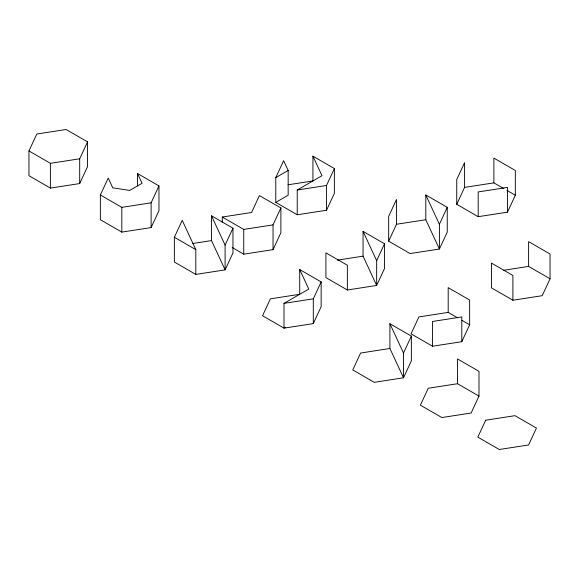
<?xml version="1.0" encoding="UTF-8"?>
<svg xmlns="http://www.w3.org/2000/svg" width="579" height="579" viewBox="0 0 579 579"><rect width="100%" height="100%" fill="white"/><g stroke="black" fill="none" stroke-linecap="round" stroke-linejoin="round"><path stroke-width="0.87" d="M28.95 150.945L36.803 134.031L66.1 129.493L87.545 141.877L87.545 166.643L79.692 183.557L50.395 188.088L28.95 175.712L28.95 150.945L50.395 163.329L79.692 158.791L87.545 141.877M100.37 194.971L108.222 178.057L112.753 187.82L129.667 190.433L142.05 183.29L137.52 173.519L158.964 185.902L158.964 210.669L151.112 227.583L121.814 232.114L100.37 219.731L100.37 194.971L121.814 207.354L151.112 202.816L158.964 185.902M195.811 274.41L174.366 262.026L174.366 237.26L182.219 220.346L195.811 249.643L195.811 274.41L225.108 269.879L232.961 252.965L232.961 228.198L211.516 215.815L211.516 240.582L225.108 269.879L225.108 245.112L211.516 215.815M225.108 245.112L232.961 228.198M275.785 177.623L283.63 160.709L288.161 170.472L288.161 195.239L275.785 202.389L275.785 177.623L288.161 170.472M232.251 247.537L243.737 254.174L273.035 249.636L273.035 224.876L280.887 207.962L259.435 195.579L251.59 212.493L222.293 217.024L222.293 222.329M273.035 249.636L280.887 232.722L280.887 207.962M275.785 202.389L297.23 214.773L326.527 210.242L326.527 185.475L334.38 168.561L312.928 156.178L312.928 180.945L288.074 184.788M326.527 210.242L334.38 193.321L334.38 168.561M313.304 323.596L313.304 298.829L321.15 281.915L299.705 269.532L299.705 294.298L270.407 298.829L262.555 315.743L284.007 328.127L313.304 323.596L321.15 306.682L321.15 281.915M384.507 243.773L384.507 268.54L376.654 285.454L376.654 260.688L384.507 243.773L363.062 231.39L363.062 256.157L376.654 285.454L347.357 289.985L325.912 277.609L325.912 252.842L347.357 265.225L347.357 289.985M388.654 241.175L396.506 224.261L396.506 199.494L388.654 216.408L388.654 241.175L410.098 253.559L439.403 249.028L447.249 232.114L447.249 207.347L425.804 194.964L425.804 219.731L439.403 249.028L439.403 224.261L425.804 194.964M439.403 224.261L447.249 207.347M456.737 204.307L464.59 187.393L464.59 162.627L456.737 179.548L456.737 204.307L478.189 216.691L507.486 212.16L515.332 195.246L515.332 170.479L493.887 158.096L493.887 182.863L503.846 188.609M411.358 336.117L411.358 360.876L403.505 377.79L403.505 353.031L411.358 336.117L389.913 323.733L389.913 348.493L403.505 377.79L374.208 382.328L352.763 369.945L360.608 353.031L389.913 348.493M448.189 312.399L418.892 316.93L411.047 333.851L432.491 346.228L461.789 341.697L469.641 324.783L469.641 300.016L448.189 287.633L448.189 312.399L457.381 317.705M478.985 396.101L471.132 413.015L441.835 417.546L420.39 405.162L428.243 388.248L457.54 383.718L478.985 396.101L478.985 371.334L457.54 358.951L457.54 383.718M550.05 278.781L528.605 266.398L528.605 241.638L550.05 254.022L550.05 278.781L542.197 295.695L512.9 300.233L491.455 287.85L491.455 263.083L512.9 275.466L512.9 300.233M297.23 214.773L297.23 190.006L321.996 175.705L312.928 156.178M285.556 327.229L284.007 328.127L284.007 303.36L308.766 289.066L299.705 269.532M297.23 190.006L326.527 185.475M464.59 187.393L493.887 182.863M222.293 217.024L243.737 229.407L273.035 224.876M192.872 243.462L211.516 240.582M396.506 224.261L425.804 219.731M337.311 260.145L363.062 256.157M284.007 303.36L313.304 298.829M503.744 270.248L528.605 266.398M506.907 190.382L515.332 195.246M461.977 320.361L469.641 324.783M174.366 237.26L195.811 249.643M363.062 231.39L376.654 260.688M389.913 323.733L403.505 353.031M507.486 212.16L507.486 187.393L478.189 191.924L478.189 216.691M461.789 341.697L461.789 316.93L432.491 321.468L432.491 346.228M243.737 229.407L243.737 254.174M151.112 202.816L151.112 227.583M137.52 173.519L137.52 185.902M121.814 207.354L121.814 232.114M79.692 158.791L79.692 183.557M50.395 163.329L50.395 188.088M485.687 420.209L477.841 437.123L499.286 449.507L528.584 444.969L536.436 428.055L514.984 415.671L485.687 420.209"/></g></svg>
